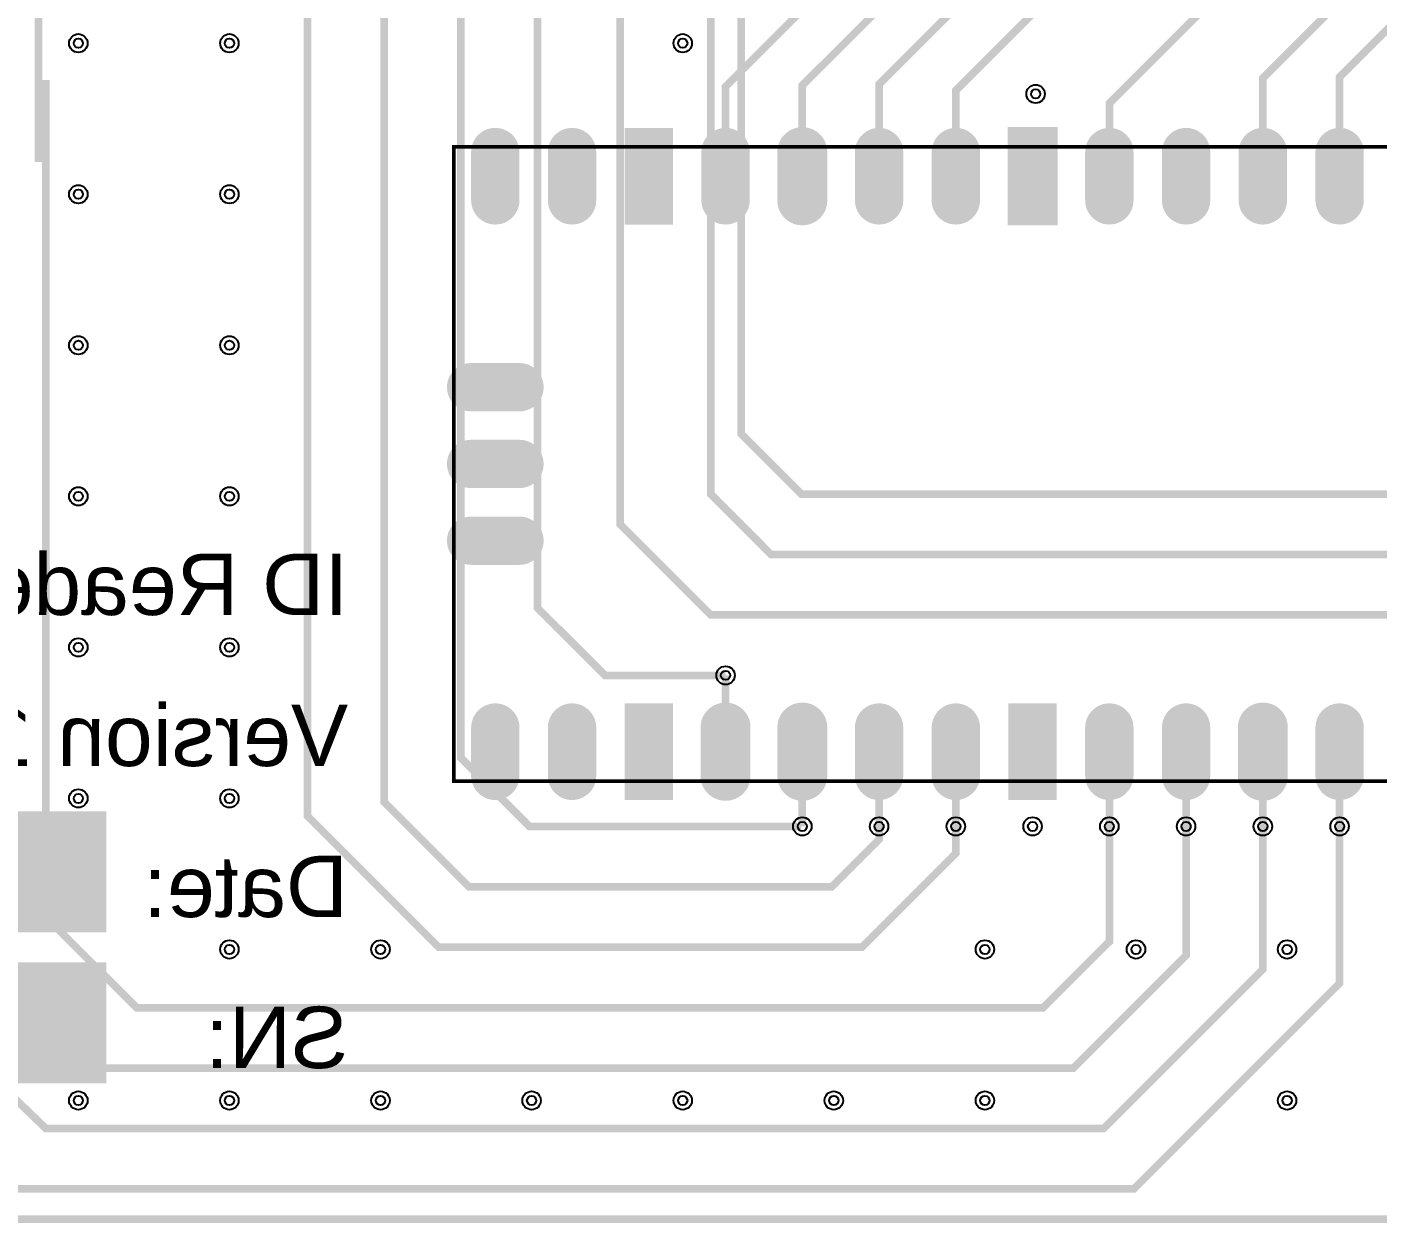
# Model space of a CAD drawing. Header units: millimetres. Extents: x 0 to 103, y 0 to 100.
# Drawn here: x 34.37 to 79.08, y -0.13 to 39.46 of the extents above; entities that cross this region are included whole.
import ezdxf

# ---------------------------------------------------------------- set-up
doc = ezdxf.new("R2010")
doc.units = ezdxf.units.MM
for name, color, linetype, true_color in [('BoardOutLine', 7, 'Continuous', 0xff00ff), ('BottomLayer', 7, 'Continuous', 0x0000ff), ('BottomPasteMaskLayer', 7, 'Continuous', 0x800000), ('BottomSilkLayer', 7, 'Continuous', 0x66cc33), ('BottomSolderMaskLayer', 7, 'Continuous', 0xaa00ff), ('Hole', 7, 'Continuous', 0x222222), ('Multi-Layer', 7, 'Continuous', 0xc0c0c0), ('TopLayer', 7, 'Continuous', 0xff0000)]:
    doc.layers.add(name, color=color, linetype=linetype, true_color=true_color)
doc.styles.get("Standard").update_dxf_attribs({"font": 'arial.ttf'})

msp = doc.modelspace()

# ---------------------------------------------------------------- hatches: boundary and pattern name
at = {"layer": 'BottomLayer'}
for points in [[(49.07, 33.725), (49.076, 33.629), (49.093, 33.534), (49.122, 33.441), (49.162, 33.353), (49.212, 33.271), (49.271, 33.195), (49.34, 33.126), (49.416, 33.067), (49.498, 33.017), (49.586, 32.977), (49.678, 32.948), (49.774, 32.931), (49.87, 32.925), (49.87, 32.925), (49.966, 32.931), (50.061, 32.948), (50.154, 32.977), (50.242, 33.017), (50.324, 33.067), (50.401, 33.126), (50.469, 33.195), (50.528, 33.271), (50.578, 33.353), (50.618, 33.441), (50.647, 33.534), (50.664, 33.629), (50.67, 33.725), (50.67, 35.325), (50.664, 35.421), (50.647, 35.516), (50.618, 35.609), (50.578, 35.697), (50.528, 35.78), (50.469, 35.855), (50.401, 35.924), (50.324, 35.983), (50.242, 36.033), (50.154, 36.073), (50.061, 36.102), (49.966, 36.119), (49.87, 36.125), (49.87, 36.125), (49.774, 36.119), (49.678, 36.102), (49.586, 36.073), (49.498, 36.033), (49.416, 35.983), (49.34, 35.924), (49.271, 35.855), (49.212, 35.78), (49.162, 35.697), (49.122, 35.609), (49.093, 35.516), (49.076, 35.421), (49.07, 35.325)], [(51.61, 33.725), (51.616, 33.629), (51.633, 33.534), (51.662, 33.441), (51.702, 33.353), (51.752, 33.271), (51.811, 33.195), (51.88, 33.126), (51.956, 33.067), (52.038, 33.017), (52.126, 32.977), (52.218, 32.948), (52.314, 32.931), (52.41, 32.925), (52.41, 32.925), (52.506, 32.931), (52.601, 32.948), (52.694, 32.977), (52.782, 33.017), (52.864, 33.067), (52.941, 33.126), (53.009, 33.195), (53.068, 33.271), (53.118, 33.353), (53.158, 33.441), (53.187, 33.534), (53.204, 33.629), (53.21, 33.725), (53.21, 35.325), (53.204, 35.421), (53.187, 35.516), (53.158, 35.609), (53.118, 35.697), (53.068, 35.78), (53.009, 35.855), (52.941, 35.924), (52.864, 35.983), (52.782, 36.033), (52.694, 36.073), (52.601, 36.102), (52.506, 36.119), (52.41, 36.125), (52.41, 36.125), (52.314, 36.119), (52.218, 36.102), (52.126, 36.073), (52.038, 36.033), (51.956, 35.983), (51.88, 35.924), (51.811, 35.855), (51.752, 35.78), (51.702, 35.697), (51.662, 35.609), (51.633, 35.516), (51.616, 35.421), (51.61, 35.325)], [(54.15, 32.925), (55.75, 32.925), (55.75, 36.125), (54.15, 36.125)], [(56.69, 33.725), (56.696, 33.629), (56.713, 33.534), (56.742, 33.441), (56.782, 33.353), (56.832, 33.271), (56.891, 33.195), (56.96, 33.126), (57.036, 33.067), (57.118, 33.017), (57.206, 32.977), (57.298, 32.948), (57.393, 32.931), (57.49, 32.925), (57.49, 32.925), (57.586, 32.931), (57.681, 32.948), (57.774, 32.977), (57.862, 33.017), (57.944, 33.067), (58.021, 33.126), (58.089, 33.195), (58.148, 33.271), (58.198, 33.353), (58.238, 33.441), (58.267, 33.534), (58.284, 33.629), (58.29, 33.725), (58.29, 35.325), (58.284, 35.421), (58.267, 35.516), (58.238, 35.609), (58.198, 35.697), (58.148, 35.78), (58.089, 35.855), (58.021, 35.924), (57.944, 35.983), (57.862, 36.033), (57.774, 36.073), (57.681, 36.102), (57.586, 36.119), (57.49, 36.125), (57.49, 36.125), (57.393, 36.119), (57.298, 36.102), (57.206, 36.073), (57.118, 36.033), (57.036, 35.983), (56.96, 35.924), (56.891, 35.855), (56.832, 35.78), (56.782, 35.697), (56.742, 35.609), (56.713, 35.516), (56.696, 35.421), (56.69, 35.325)], [(59.23, 33.725), (59.236, 33.629), (59.253, 33.534), (59.282, 33.441), (59.322, 33.353), (59.372, 33.271), (59.431, 33.195), (59.5, 33.126), (59.576, 33.067), (59.658, 33.017), (59.746, 32.977), (59.838, 32.948), (59.933, 32.931), (60.03, 32.925), (60.03, 32.925), (60.126, 32.931), (60.221, 32.948), (60.314, 32.977), (60.402, 33.017), (60.484, 33.067), (60.561, 33.126), (60.629, 33.195), (60.688, 33.271), (60.738, 33.353), (60.778, 33.441), (60.807, 33.534), (60.824, 33.629), (60.83, 33.725), (60.83, 35.325), (60.824, 35.421), (60.807, 35.516), (60.778, 35.609), (60.738, 35.697), (60.688, 35.78), (60.629, 35.855), (60.561, 35.924), (60.484, 35.983), (60.402, 36.033), (60.314, 36.073), (60.221, 36.102), (60.126, 36.119), (60.03, 36.125), (60.03, 36.125), (59.933, 36.119), (59.838, 36.102), (59.746, 36.073), (59.658, 36.033), (59.576, 35.983), (59.5, 35.924), (59.431, 35.855), (59.372, 35.78), (59.322, 35.697), (59.282, 35.609), (59.253, 35.516), (59.236, 35.421), (59.23, 35.325)], [(61.77, 33.725), (61.776, 33.629), (61.793, 33.534), (61.822, 33.441), (61.862, 33.353), (61.912, 33.271), (61.971, 33.195), (62.04, 33.126), (62.116, 33.067), (62.198, 33.017), (62.286, 32.977), (62.378, 32.948), (62.473, 32.931), (62.57, 32.925), (62.57, 32.925), (62.666, 32.931), (62.761, 32.948), (62.854, 32.977), (62.942, 33.017), (63.024, 33.067), (63.101, 33.126), (63.169, 33.195), (63.228, 33.271), (63.278, 33.353), (63.318, 33.441), (63.347, 33.534), (63.364, 33.629), (63.37, 33.725), (63.37, 35.325), (63.364, 35.421), (63.347, 35.516), (63.318, 35.609), (63.278, 35.697), (63.228, 35.78), (63.169, 35.855), (63.101, 35.924), (63.024, 35.983), (62.942, 36.033), (62.854, 36.073), (62.761, 36.102), (62.666, 36.119), (62.57, 36.125), (62.57, 36.125), (62.473, 36.119), (62.378, 36.102), (62.286, 36.073), (62.198, 36.033), (62.116, 35.983), (62.04, 35.924), (61.971, 35.855), (61.912, 35.78), (61.862, 35.697), (61.822, 35.609), (61.793, 35.516), (61.776, 35.421), (61.77, 35.325)], [(64.31, 33.725), (64.316, 33.629), (64.333, 33.534), (64.362, 33.441), (64.402, 33.353), (64.452, 33.271), (64.511, 33.195), (64.579, 33.126), (64.656, 33.067), (64.738, 33.017), (64.826, 32.977), (64.918, 32.948), (65.013, 32.931), (65.11, 32.925), (65.11, 32.925), (65.207, 32.931), (65.301, 32.948), (65.394, 32.977), (65.482, 33.017), (65.564, 33.067), (65.641, 33.126), (65.709, 33.195), (65.768, 33.271), (65.818, 33.353), (65.858, 33.441), (65.887, 33.534), (65.904, 33.629), (65.91, 33.725), (65.91, 35.325), (65.904, 35.421), (65.887, 35.516), (65.858, 35.609), (65.818, 35.697), (65.768, 35.78), (65.709, 35.855), (65.641, 35.924), (65.564, 35.983), (65.482, 36.033), (65.394, 36.073), (65.301, 36.102), (65.207, 36.119), (65.11, 36.125), (65.11, 36.125), (65.013, 36.119), (64.918, 36.102), (64.826, 36.073), (64.738, 36.033), (64.656, 35.983), (64.579, 35.924), (64.511, 35.855), (64.452, 35.78), (64.402, 35.697), (64.362, 35.609), (64.333, 35.516), (64.316, 35.421), (64.31, 35.325)], [(66.85, 32.925), (68.45, 32.925), (68.45, 36.125), (66.85, 36.125)], [(69.39, 33.725), (69.396, 33.629), (69.413, 33.534), (69.442, 33.441), (69.482, 33.353), (69.532, 33.271), (69.591, 33.195), (69.659, 33.126), (69.736, 33.067), (69.818, 33.017), (69.906, 32.977), (69.998, 32.948), (70.093, 32.931), (70.19, 32.925), (70.19, 32.925), (70.287, 32.931), (70.382, 32.948), (70.474, 32.977), (70.562, 33.017), (70.644, 33.067), (70.721, 33.126), (70.789, 33.195), (70.848, 33.271), (70.898, 33.353), (70.938, 33.441), (70.967, 33.534), (70.984, 33.629), (70.99, 33.725), (70.99, 35.325), (70.984, 35.421), (70.967, 35.516), (70.938, 35.609), (70.898, 35.697), (70.848, 35.78), (70.789, 35.855), (70.721, 35.924), (70.644, 35.983), (70.562, 36.033), (70.474, 36.073), (70.382, 36.102), (70.287, 36.119), (70.19, 36.125), (70.19, 36.125), (70.093, 36.119), (69.998, 36.102), (69.906, 36.073), (69.818, 36.033), (69.736, 35.983), (69.659, 35.924), (69.591, 35.855), (69.532, 35.78), (69.482, 35.697), (69.442, 35.609), (69.413, 35.516), (69.396, 35.421), (69.39, 35.325)], [(71.93, 33.725), (71.936, 33.629), (71.953, 33.534), (71.982, 33.441), (72.022, 33.353), (72.072, 33.271), (72.131, 33.195), (72.199, 33.126), (72.276, 33.067), (72.358, 33.017), (72.446, 32.977), (72.538, 32.948), (72.633, 32.931), (72.73, 32.925), (72.73, 32.925), (72.827, 32.931), (72.922, 32.948), (73.014, 32.977), (73.102, 33.017), (73.184, 33.067), (73.261, 33.126), (73.329, 33.195), (73.388, 33.271), (73.438, 33.353), (73.478, 33.441), (73.507, 33.534), (73.524, 33.629), (73.53, 33.725), (73.53, 35.325), (73.524, 35.421), (73.507, 35.516), (73.478, 35.609), (73.438, 35.697), (73.388, 35.78), (73.329, 35.855), (73.261, 35.924), (73.184, 35.983), (73.102, 36.033), (73.014, 36.073), (72.922, 36.102), (72.827, 36.119), (72.73, 36.125), (72.73, 36.125), (72.633, 36.119), (72.538, 36.102), (72.446, 36.073), (72.358, 36.033), (72.276, 35.983), (72.199, 35.924), (72.131, 35.855), (72.072, 35.78), (72.022, 35.697), (71.982, 35.609), (71.953, 35.516), (71.936, 35.421), (71.93, 35.325)], [(74.47, 33.725), (74.476, 33.629), (74.493, 33.534), (74.522, 33.441), (74.562, 33.353), (74.612, 33.271), (74.671, 33.195), (74.739, 33.126), (74.816, 33.067), (74.898, 33.017), (74.986, 32.977), (75.078, 32.948), (75.173, 32.931), (75.27, 32.925), (75.27, 32.925), (75.367, 32.931), (75.462, 32.948), (75.554, 32.977), (75.642, 33.017), (75.724, 33.067), (75.801, 33.126), (75.869, 33.195), (75.928, 33.271), (75.978, 33.353), (76.018, 33.441), (76.047, 33.534), (76.064, 33.629), (76.07, 33.725), (76.07, 35.325), (76.064, 35.421), (76.047, 35.516), (76.018, 35.609), (75.978, 35.697), (75.928, 35.78), (75.869, 35.855), (75.801, 35.924), (75.724, 35.983), (75.642, 36.033), (75.554, 36.073), (75.462, 36.102), (75.367, 36.119), (75.27, 36.125), (75.27, 36.125), (75.173, 36.119), (75.078, 36.102), (74.986, 36.073), (74.898, 36.033), (74.816, 35.983), (74.739, 35.924), (74.671, 35.855), (74.612, 35.78), (74.562, 35.697), (74.522, 35.609), (74.493, 35.516), (74.476, 35.421), (74.47, 35.325)], [(77.01, 33.725), (77.016, 33.629), (77.033, 33.534), (77.062, 33.441), (77.102, 33.353), (77.152, 33.271), (77.211, 33.195), (77.279, 33.126), (77.356, 33.067), (77.438, 33.017), (77.526, 32.977), (77.618, 32.948), (77.713, 32.931), (77.81, 32.925), (77.81, 32.925), (77.907, 32.931), (78.002, 32.948), (78.094, 32.977), (78.182, 33.017), (78.264, 33.067), (78.341, 33.126), (78.409, 33.195), (78.468, 33.271), (78.518, 33.353), (78.558, 33.441), (78.587, 33.534), (78.604, 33.629), (78.61, 33.725), (78.61, 35.325), (78.604, 35.421), (78.587, 35.516), (78.558, 35.609), (78.518, 35.697), (78.468, 35.78), (78.409, 35.855), (78.341, 35.924), (78.264, 35.983), (78.182, 36.033), (78.094, 36.073), (78.002, 36.102), (77.907, 36.119), (77.81, 36.125), (77.81, 36.125), (77.713, 36.119), (77.618, 36.102), (77.526, 36.073), (77.438, 36.033), (77.356, 35.983), (77.279, 35.924), (77.211, 35.855), (77.152, 35.78), (77.102, 35.697), (77.062, 35.609), (77.033, 35.516), (77.016, 35.421), (77.01, 35.325)], [(50.67, 26.74), (50.766, 26.746), (50.862, 26.763), (50.954, 26.792), (51.042, 26.832), (51.124, 26.882), (51.2, 26.941), (51.269, 27.009), (51.328, 27.086), (51.378, 27.168), (51.418, 27.256), (51.447, 27.348), (51.464, 27.443), (51.47, 27.54), (51.47, 27.54), (51.464, 27.637), (51.447, 27.732), (51.418, 27.824), (51.378, 27.912), (51.328, 27.994), (51.269, 28.071), (51.2, 28.139), (51.124, 28.198), (51.042, 28.248), (50.954, 28.288), (50.862, 28.317), (50.766, 28.334), (50.67, 28.34), (49.07, 28.34), (48.974, 28.334), (48.879, 28.317), (48.786, 28.288), (48.698, 28.248), (48.615, 28.198), (48.539, 28.139), (48.471, 28.071), (48.412, 27.994), (48.362, 27.912), (48.322, 27.824), (48.293, 27.732), (48.276, 27.637), (48.27, 27.54), (48.27, 27.54), (48.276, 27.443), (48.293, 27.348), (48.322, 27.256), (48.362, 27.168), (48.412, 27.086), (48.471, 27.009), (48.539, 26.941), (48.615, 26.882), (48.698, 26.832), (48.786, 26.792), (48.879, 26.763), (48.974, 26.746), (49.07, 26.74)], [(50.67, 24.2), (50.766, 24.206), (50.862, 24.223), (50.954, 24.252), (51.042, 24.292), (51.124, 24.342), (51.2, 24.401), (51.269, 24.469), (51.328, 24.546), (51.378, 24.628), (51.418, 24.716), (51.447, 24.808), (51.464, 24.903), (51.47, 25), (51.47, 25), (51.464, 25.097), (51.447, 25.192), (51.418, 25.284), (51.378, 25.372), (51.328, 25.454), (51.269, 25.531), (51.2, 25.599), (51.124, 25.658), (51.042, 25.708), (50.954, 25.748), (50.862, 25.777), (50.766, 25.794), (50.67, 25.8), (49.07, 25.8), (48.974, 25.794), (48.879, 25.777), (48.786, 25.748), (48.698, 25.708), (48.615, 25.658), (48.539, 25.599), (48.471, 25.531), (48.412, 25.454), (48.362, 25.372), (48.322, 25.284), (48.293, 25.192), (48.276, 25.097), (48.27, 25), (48.27, 25), (48.276, 24.903), (48.293, 24.808), (48.322, 24.716), (48.362, 24.628), (48.412, 24.546), (48.471, 24.469), (48.539, 24.401), (48.615, 24.342), (48.698, 24.292), (48.786, 24.252), (48.879, 24.223), (48.974, 24.206), (49.07, 24.2)], [(50.67, 21.66), (50.766, 21.666), (50.862, 21.683), (50.954, 21.712), (51.042, 21.752), (51.124, 21.802), (51.2, 21.861), (51.269, 21.929), (51.328, 22.006), (51.378, 22.088), (51.418, 22.176), (51.447, 22.268), (51.464, 22.363), (51.47, 22.46), (51.47, 22.46), (51.464, 22.557), (51.447, 22.652), (51.418, 22.744), (51.378, 22.832), (51.328, 22.914), (51.269, 22.991), (51.2, 23.059), (51.124, 23.118), (51.042, 23.168), (50.954, 23.208), (50.862, 23.237), (50.766, 23.254), (50.67, 23.26), (49.07, 23.26), (48.974, 23.254), (48.879, 23.237), (48.786, 23.208), (48.698, 23.168), (48.615, 23.118), (48.539, 23.059), (48.471, 22.991), (48.412, 22.914), (48.362, 22.832), (48.322, 22.744), (48.293, 22.652), (48.276, 22.557), (48.27, 22.46), (48.27, 22.46), (48.276, 22.363), (48.293, 22.268), (48.322, 22.176), (48.362, 22.088), (48.412, 22.006), (48.471, 21.929), (48.539, 21.861), (48.615, 21.802), (48.698, 21.752), (48.786, 21.712), (48.879, 21.683), (48.974, 21.666), (49.07, 21.66)], [(49.07, 14.675), (49.076, 14.579), (49.093, 14.484), (49.122, 14.391), (49.162, 14.303), (49.212, 14.22), (49.271, 14.145), (49.34, 14.076), (49.416, 14.017), (49.498, 13.967), (49.586, 13.927), (49.678, 13.898), (49.774, 13.881), (49.87, 13.875), (49.87, 13.875), (49.966, 13.881), (50.061, 13.898), (50.154, 13.927), (50.242, 13.967), (50.324, 14.017), (50.401, 14.076), (50.469, 14.145), (50.528, 14.22), (50.578, 14.303), (50.618, 14.391), (50.647, 14.484), (50.664, 14.579), (50.67, 14.675), (50.67, 16.275), (50.664, 16.371), (50.647, 16.466), (50.618, 16.559), (50.578, 16.647), (50.528, 16.729), (50.469, 16.805), (50.401, 16.874), (50.324, 16.933), (50.242, 16.983), (50.154, 17.023), (50.061, 17.052), (49.966, 17.069), (49.87, 17.075), (49.87, 17.075), (49.774, 17.069), (49.678, 17.052), (49.586, 17.023), (49.498, 16.983), (49.416, 16.933), (49.34, 16.874), (49.271, 16.805), (49.212, 16.729), (49.162, 16.647), (49.122, 16.559), (49.093, 16.466), (49.076, 16.371), (49.07, 16.275)], [(51.61, 14.675), (51.616, 14.579), (51.633, 14.484), (51.662, 14.391), (51.702, 14.303), (51.752, 14.22), (51.811, 14.145), (51.88, 14.076), (51.956, 14.017), (52.038, 13.967), (52.126, 13.927), (52.218, 13.898), (52.314, 13.881), (52.41, 13.875), (52.41, 13.875), (52.506, 13.881), (52.601, 13.898), (52.694, 13.927), (52.782, 13.967), (52.864, 14.017), (52.941, 14.076), (53.009, 14.145), (53.068, 14.22), (53.118, 14.303), (53.158, 14.391), (53.187, 14.484), (53.204, 14.579), (53.21, 14.675), (53.21, 16.275), (53.204, 16.371), (53.187, 16.466), (53.158, 16.559), (53.118, 16.647), (53.068, 16.729), (53.009, 16.805), (52.941, 16.874), (52.864, 16.933), (52.782, 16.983), (52.694, 17.023), (52.601, 17.052), (52.506, 17.069), (52.41, 17.075), (52.41, 17.075), (52.314, 17.069), (52.218, 17.052), (52.126, 17.023), (52.038, 16.983), (51.956, 16.933), (51.88, 16.874), (51.811, 16.805), (51.752, 16.729), (51.702, 16.647), (51.662, 16.559), (51.633, 16.466), (51.616, 16.371), (51.61, 16.275)], [(54.15, 13.875), (55.75, 13.875), (55.75, 17.075), (54.15, 17.075)], [(56.69, 14.675), (56.696, 14.579), (56.713, 14.484), (56.742, 14.391), (56.782, 14.303), (56.832, 14.22), (56.891, 14.145), (56.96, 14.076), (57.036, 14.017), (57.118, 13.967), (57.206, 13.927), (57.298, 13.898), (57.393, 13.881), (57.49, 13.875), (57.49, 13.875), (57.586, 13.881), (57.681, 13.898), (57.774, 13.927), (57.862, 13.967), (57.944, 14.017), (58.021, 14.076), (58.089, 14.145), (58.148, 14.22), (58.198, 14.303), (58.238, 14.391), (58.267, 14.484), (58.284, 14.579), (58.29, 14.675), (58.29, 16.275), (58.284, 16.371), (58.267, 16.466), (58.238, 16.559), (58.198, 16.647), (58.148, 16.729), (58.089, 16.805), (58.021, 16.874), (57.944, 16.933), (57.862, 16.983), (57.774, 17.023), (57.681, 17.052), (57.586, 17.069), (57.49, 17.075), (57.49, 17.075), (57.393, 17.069), (57.298, 17.052), (57.206, 17.023), (57.118, 16.983), (57.036, 16.933), (56.96, 16.874), (56.891, 16.805), (56.832, 16.729), (56.782, 16.647), (56.742, 16.559), (56.713, 16.466), (56.696, 16.371), (56.69, 16.275)], [(59.23, 14.675), (59.236, 14.579), (59.253, 14.484), (59.282, 14.391), (59.322, 14.303), (59.372, 14.22), (59.431, 14.145), (59.5, 14.076), (59.576, 14.017), (59.658, 13.967), (59.746, 13.927), (59.838, 13.898), (59.933, 13.881), (60.03, 13.875), (60.03, 13.875), (60.126, 13.881), (60.221, 13.898), (60.314, 13.927), (60.402, 13.967), (60.484, 14.017), (60.561, 14.076), (60.629, 14.145), (60.688, 14.22), (60.738, 14.303), (60.778, 14.391), (60.807, 14.484), (60.824, 14.579), (60.83, 14.675), (60.83, 16.275), (60.824, 16.371), (60.807, 16.466), (60.778, 16.559), (60.738, 16.647), (60.688, 16.729), (60.629, 16.805), (60.561, 16.874), (60.484, 16.933), (60.402, 16.983), (60.314, 17.023), (60.221, 17.052), (60.126, 17.069), (60.03, 17.075), (60.03, 17.075), (59.933, 17.069), (59.838, 17.052), (59.746, 17.023), (59.658, 16.983), (59.576, 16.933), (59.5, 16.874), (59.431, 16.805), (59.372, 16.729), (59.322, 16.647), (59.282, 16.559), (59.253, 16.466), (59.236, 16.371), (59.23, 16.275)], [(61.77, 14.675), (61.776, 14.579), (61.793, 14.484), (61.822, 14.391), (61.862, 14.303), (61.912, 14.22), (61.971, 14.145), (62.04, 14.076), (62.116, 14.017), (62.198, 13.967), (62.286, 13.927), (62.378, 13.898), (62.473, 13.881), (62.57, 13.875), (62.57, 13.875), (62.666, 13.881), (62.761, 13.898), (62.854, 13.927), (62.942, 13.967), (63.024, 14.017), (63.101, 14.076), (63.169, 14.145), (63.228, 14.22), (63.278, 14.303), (63.318, 14.391), (63.347, 14.484), (63.364, 14.579), (63.37, 14.675), (63.37, 16.275), (63.364, 16.371), (63.347, 16.466), (63.318, 16.559), (63.278, 16.647), (63.228, 16.729), (63.169, 16.805), (63.101, 16.874), (63.024, 16.933), (62.942, 16.983), (62.854, 17.023), (62.761, 17.052), (62.666, 17.069), (62.57, 17.075), (62.57, 17.075), (62.473, 17.069), (62.378, 17.052), (62.286, 17.023), (62.198, 16.983), (62.116, 16.933), (62.04, 16.874), (61.971, 16.805), (61.912, 16.729), (61.862, 16.647), (61.822, 16.559), (61.793, 16.466), (61.776, 16.371), (61.77, 16.275)], [(64.31, 14.675), (64.316, 14.579), (64.333, 14.484), (64.362, 14.391), (64.402, 14.303), (64.452, 14.22), (64.511, 14.145), (64.579, 14.076), (64.656, 14.017), (64.738, 13.967), (64.826, 13.927), (64.918, 13.898), (65.013, 13.881), (65.11, 13.875), (65.11, 13.875), (65.207, 13.881), (65.301, 13.898), (65.394, 13.927), (65.482, 13.967), (65.564, 14.017), (65.641, 14.076), (65.709, 14.145), (65.768, 14.22), (65.818, 14.303), (65.858, 14.391), (65.887, 14.484), (65.904, 14.579), (65.91, 14.675), (65.91, 16.275), (65.904, 16.371), (65.887, 16.466), (65.858, 16.559), (65.818, 16.647), (65.768, 16.729), (65.709, 16.805), (65.641, 16.874), (65.564, 16.933), (65.482, 16.983), (65.394, 17.023), (65.301, 17.052), (65.207, 17.069), (65.11, 17.075), (65.11, 17.075), (65.013, 17.069), (64.918, 17.052), (64.826, 17.023), (64.738, 16.983), (64.656, 16.933), (64.579, 16.874), (64.511, 16.805), (64.452, 16.729), (64.402, 16.647), (64.362, 16.559), (64.333, 16.466), (64.316, 16.371), (64.31, 16.275)], [(66.85, 13.875), (68.45, 13.875), (68.45, 17.075), (66.85, 17.075)], [(69.39, 14.675), (69.396, 14.579), (69.413, 14.484), (69.442, 14.391), (69.482, 14.303), (69.532, 14.22), (69.591, 14.145), (69.659, 14.076), (69.736, 14.017), (69.818, 13.967), (69.906, 13.927), (69.998, 13.898), (70.093, 13.881), (70.19, 13.875), (70.19, 13.875), (70.287, 13.881), (70.382, 13.898), (70.474, 13.927), (70.562, 13.967), (70.644, 14.017), (70.721, 14.076), (70.789, 14.145), (70.848, 14.22), (70.898, 14.303), (70.938, 14.391), (70.967, 14.484), (70.984, 14.579), (70.99, 14.675), (70.99, 16.275), (70.984, 16.371), (70.967, 16.466), (70.938, 16.559), (70.898, 16.647), (70.848, 16.729), (70.789, 16.805), (70.721, 16.874), (70.644, 16.933), (70.562, 16.983), (70.474, 17.023), (70.382, 17.052), (70.287, 17.069), (70.19, 17.075), (70.19, 17.075), (70.093, 17.069), (69.998, 17.052), (69.906, 17.023), (69.818, 16.983), (69.736, 16.933), (69.659, 16.874), (69.591, 16.805), (69.532, 16.729), (69.482, 16.647), (69.442, 16.559), (69.413, 16.466), (69.396, 16.371), (69.39, 16.275)], [(71.93, 14.675), (71.936, 14.579), (71.953, 14.484), (71.982, 14.391), (72.022, 14.303), (72.072, 14.22), (72.131, 14.145), (72.199, 14.076), (72.276, 14.017), (72.358, 13.967), (72.446, 13.927), (72.538, 13.898), (72.633, 13.881), (72.73, 13.875), (72.73, 13.875), (72.827, 13.881), (72.922, 13.898), (73.014, 13.927), (73.102, 13.967), (73.184, 14.017), (73.261, 14.076), (73.329, 14.145), (73.388, 14.22), (73.438, 14.303), (73.478, 14.391), (73.507, 14.484), (73.524, 14.579), (73.53, 14.675), (73.53, 16.275), (73.524, 16.371), (73.507, 16.466), (73.478, 16.559), (73.438, 16.647), (73.388, 16.729), (73.329, 16.805), (73.261, 16.874), (73.184, 16.933), (73.102, 16.983), (73.014, 17.023), (72.922, 17.052), (72.827, 17.069), (72.73, 17.075), (72.73, 17.075), (72.633, 17.069), (72.538, 17.052), (72.446, 17.023), (72.358, 16.983), (72.276, 16.933), (72.199, 16.874), (72.131, 16.805), (72.072, 16.729), (72.022, 16.647), (71.982, 16.559), (71.953, 16.466), (71.936, 16.371), (71.93, 16.275)], [(74.47, 14.675), (74.476, 14.579), (74.493, 14.484), (74.522, 14.391), (74.562, 14.303), (74.612, 14.22), (74.671, 14.145), (74.739, 14.076), (74.816, 14.017), (74.898, 13.967), (74.986, 13.927), (75.078, 13.898), (75.173, 13.881), (75.27, 13.875), (75.27, 13.875), (75.367, 13.881), (75.462, 13.898), (75.554, 13.927), (75.642, 13.967), (75.724, 14.017), (75.801, 14.076), (75.869, 14.145), (75.928, 14.22), (75.978, 14.303), (76.018, 14.391), (76.047, 14.484), (76.064, 14.579), (76.07, 14.675), (76.07, 16.275), (76.064, 16.371), (76.047, 16.466), (76.018, 16.559), (75.978, 16.647), (75.928, 16.729), (75.869, 16.805), (75.801, 16.874), (75.724, 16.933), (75.642, 16.983), (75.554, 17.023), (75.462, 17.052), (75.367, 17.069), (75.27, 17.075), (75.27, 17.075), (75.173, 17.069), (75.078, 17.052), (74.986, 17.023), (74.898, 16.983), (74.816, 16.933), (74.739, 16.874), (74.671, 16.805), (74.612, 16.729), (74.562, 16.647), (74.522, 16.559), (74.493, 16.466), (74.476, 16.371), (74.47, 16.275)], [(77.01, 14.675), (77.016, 14.579), (77.033, 14.484), (77.062, 14.391), (77.102, 14.303), (77.152, 14.22), (77.211, 14.145), (77.279, 14.076), (77.356, 14.017), (77.438, 13.967), (77.526, 13.927), (77.618, 13.898), (77.713, 13.881), (77.81, 13.875), (77.81, 13.875), (77.907, 13.881), (78.002, 13.898), (78.094, 13.927), (78.182, 13.967), (78.264, 14.017), (78.341, 14.076), (78.409, 14.145), (78.468, 14.22), (78.518, 14.303), (78.558, 14.391), (78.587, 14.484), (78.604, 14.579), (78.61, 14.675), (78.61, 16.275), (78.604, 16.371), (78.587, 16.466), (78.558, 16.559), (78.518, 16.647), (78.468, 16.729), (78.409, 16.805), (78.341, 16.874), (78.264, 16.933), (78.182, 16.983), (78.094, 17.023), (78.002, 17.052), (77.907, 17.069), (77.81, 17.075), (77.81, 17.075), (77.713, 17.069), (77.618, 17.052), (77.526, 17.023), (77.438, 16.983), (77.356, 16.933), (77.279, 16.874), (77.211, 16.805), (77.152, 16.729), (77.102, 16.647), (77.062, 16.559), (77.033, 16.466), (77.016, 16.371), (77.01, 16.275)]]:
    msp.add_hatch(color=256, dxfattribs=at).paths.add_polyline_path(points)
at = {"layer": 'BottomPasteMaskLayer'}
for points in [[(59.23, 33.725), (59.236, 33.629), (59.253, 33.534), (59.282, 33.441), (59.322, 33.353), (59.372, 33.271), (59.431, 33.195), (59.5, 33.126), (59.576, 33.067), (59.658, 33.017), (59.746, 32.977), (59.838, 32.948), (59.933, 32.931), (60.03, 32.925), (60.03, 32.925), (60.126, 32.931), (60.221, 32.948), (60.314, 32.977), (60.402, 33.017), (60.484, 33.067), (60.561, 33.126), (60.629, 33.195), (60.688, 33.271), (60.738, 33.353), (60.778, 33.441), (60.807, 33.534), (60.824, 33.629), (60.83, 33.725), (60.83, 35.325), (60.824, 35.421), (60.807, 35.516), (60.778, 35.609), (60.738, 35.697), (60.688, 35.78), (60.629, 35.855), (60.561, 35.924), (60.484, 35.983), (60.402, 36.033), (60.314, 36.073), (60.221, 36.102), (60.126, 36.119), (60.03, 36.125), (60.03, 36.125), (59.933, 36.119), (59.838, 36.102), (59.746, 36.073), (59.658, 36.033), (59.576, 35.983), (59.5, 35.924), (59.431, 35.855), (59.372, 35.78), (59.322, 35.697), (59.282, 35.609), (59.253, 35.516), (59.236, 35.421), (59.23, 35.325)], [(66.85, 32.925), (68.45, 32.925), (68.45, 36.125), (66.85, 36.125)], [(56.69, 14.675), (56.696, 14.579), (56.713, 14.484), (56.742, 14.391), (56.782, 14.303), (56.832, 14.22), (56.891, 14.145), (56.96, 14.076), (57.036, 14.017), (57.118, 13.967), (57.206, 13.927), (57.298, 13.898), (57.393, 13.881), (57.49, 13.875), (57.49, 13.875), (57.586, 13.881), (57.681, 13.898), (57.774, 13.927), (57.862, 13.967), (57.944, 14.017), (58.021, 14.076), (58.089, 14.145), (58.148, 14.22), (58.198, 14.303), (58.238, 14.391), (58.267, 14.484), (58.284, 14.579), (58.29, 14.675), (58.29, 16.275), (58.284, 16.371), (58.267, 16.466), (58.238, 16.559), (58.198, 16.647), (58.148, 16.729), (58.089, 16.805), (58.021, 16.874), (57.944, 16.933), (57.862, 16.983), (57.774, 17.023), (57.681, 17.052), (57.586, 17.069), (57.49, 17.075), (57.49, 17.075), (57.393, 17.069), (57.298, 17.052), (57.206, 17.023), (57.118, 16.983), (57.036, 16.933), (56.96, 16.874), (56.891, 16.805), (56.832, 16.729), (56.782, 16.647), (56.742, 16.559), (56.713, 16.466), (56.696, 16.371), (56.69, 16.275)], [(59.23, 14.675), (59.236, 14.579), (59.253, 14.484), (59.282, 14.391), (59.322, 14.303), (59.372, 14.22), (59.431, 14.145), (59.5, 14.076), (59.576, 14.017), (59.658, 13.967), (59.746, 13.927), (59.838, 13.898), (59.933, 13.881), (60.03, 13.875), (60.03, 13.875), (60.126, 13.881), (60.221, 13.898), (60.314, 13.927), (60.402, 13.967), (60.484, 14.017), (60.561, 14.076), (60.629, 14.145), (60.688, 14.22), (60.738, 14.303), (60.778, 14.391), (60.807, 14.484), (60.824, 14.579), (60.83, 14.675), (60.83, 16.275), (60.824, 16.371), (60.807, 16.466), (60.778, 16.559), (60.738, 16.647), (60.688, 16.729), (60.629, 16.805), (60.561, 16.874), (60.484, 16.933), (60.402, 16.983), (60.314, 17.023), (60.221, 17.052), (60.126, 17.069), (60.03, 17.075), (60.03, 17.075), (59.933, 17.069), (59.838, 17.052), (59.746, 17.023), (59.658, 16.983), (59.576, 16.933), (59.5, 16.874), (59.431, 16.805), (59.372, 16.729), (59.322, 16.647), (59.282, 16.559), (59.253, 16.466), (59.236, 16.371), (59.23, 16.275)], [(74.47, 14.675), (74.476, 14.579), (74.493, 14.484), (74.522, 14.391), (74.562, 14.303), (74.612, 14.22), (74.671, 14.145), (74.739, 14.076), (74.816, 14.017), (74.898, 13.967), (74.986, 13.927), (75.078, 13.898), (75.173, 13.881), (75.27, 13.875), (75.27, 13.875), (75.367, 13.881), (75.462, 13.898), (75.554, 13.927), (75.642, 13.967), (75.724, 14.017), (75.801, 14.076), (75.869, 14.145), (75.928, 14.22), (75.978, 14.303), (76.018, 14.391), (76.047, 14.484), (76.064, 14.579), (76.07, 14.675), (76.07, 16.275), (76.064, 16.371), (76.047, 16.466), (76.018, 16.559), (75.978, 16.647), (75.928, 16.729), (75.869, 16.805), (75.801, 16.874), (75.724, 16.933), (75.642, 16.983), (75.554, 17.023), (75.462, 17.052), (75.367, 17.069), (75.27, 17.075), (75.27, 17.075), (75.173, 17.069), (75.078, 17.052), (74.986, 17.023), (74.898, 16.983), (74.816, 16.933), (74.739, 16.874), (74.671, 16.805), (74.612, 16.729), (74.562, 16.647), (74.522, 16.559), (74.493, 16.466), (74.476, 16.371), (74.47, 16.275)]]:
    msp.add_hatch(color=256, dxfattribs=at).paths.add_polyline_path(points)
at = {"layer": 'BottomSilkLayer'}
for points in [[(37, 9.5), (37, 13.5), (15, 13.5), (15, 9.5), (32, 9.5)], [(37, 4.5), (37, 8.5), (15, 8.5), (15, 4.5), (32, 4.5)]]:
    msp.add_hatch(color=256, dxfattribs=at).paths.add_polyline_path(points)
at = {"layer": 'BottomSolderMaskLayer'}
for points in [[(59.205, 33.712), (59.21, 33.614), (59.229, 33.518), (59.258, 33.424), (59.299, 33.335), (59.351, 33.251), (59.412, 33.173), (59.483, 33.104), (59.561, 33.043), (59.646, 32.993), (59.737, 32.952), (59.832, 32.923), (59.93, 32.906), (60.03, 32.9), (60.03, 32.9), (60.13, 32.906), (60.228, 32.923), (60.323, 32.952), (60.414, 32.993), (60.499, 33.043), (60.577, 33.104), (60.648, 33.173), (60.709, 33.251), (60.761, 33.335), (60.802, 33.424), (60.831, 33.518), (60.849, 33.614), (60.855, 33.712), (60.855, 35.338), (60.849, 35.436), (60.831, 35.532), (60.802, 35.626), (60.761, 35.715), (60.709, 35.799), (60.648, 35.877), (60.577, 35.946), (60.499, 36.007), (60.414, 36.057), (60.323, 36.097), (60.228, 36.127), (60.13, 36.144), (60.03, 36.15), (60.03, 36.15), (59.93, 36.144), (59.832, 36.127), (59.737, 36.097), (59.646, 36.057), (59.561, 36.007), (59.483, 35.946), (59.412, 35.877), (59.351, 35.799), (59.299, 35.715), (59.258, 35.626), (59.229, 35.532), (59.21, 35.436), (59.205, 35.338)], [(66.824, 32.9), (68.475, 32.9), (68.475, 36.15), (66.824, 36.15)], [(56.665, 14.662), (56.67, 14.564), (56.689, 14.468), (56.718, 14.374), (56.759, 14.285), (56.811, 14.201), (56.872, 14.123), (56.943, 14.054), (57.021, 13.993), (57.106, 13.943), (57.197, 13.903), (57.292, 13.873), (57.39, 13.856), (57.49, 13.85), (57.49, 13.85), (57.59, 13.856), (57.688, 13.873), (57.783, 13.903), (57.874, 13.943), (57.959, 13.993), (58.037, 14.054), (58.108, 14.123), (58.169, 14.201), (58.221, 14.285), (58.262, 14.374), (58.291, 14.468), (58.309, 14.564), (58.315, 14.662), (58.315, 16.288), (58.309, 16.386), (58.291, 16.482), (58.262, 16.576), (58.221, 16.665), (58.169, 16.749), (58.108, 16.827), (58.037, 16.896), (57.959, 16.957), (57.874, 17.007), (57.783, 17.048), (57.688, 17.077), (57.59, 17.094), (57.49, 17.1), (57.49, 17.1), (57.39, 17.094), (57.292, 17.077), (57.197, 17.048), (57.106, 17.007), (57.021, 16.957), (56.943, 16.896), (56.872, 16.827), (56.811, 16.749), (56.759, 16.665), (56.718, 16.576), (56.689, 16.482), (56.67, 16.386), (56.665, 16.288)], [(59.205, 14.662), (59.21, 14.564), (59.229, 14.468), (59.258, 14.374), (59.299, 14.285), (59.351, 14.201), (59.412, 14.123), (59.483, 14.054), (59.561, 13.993), (59.646, 13.943), (59.737, 13.903), (59.832, 13.873), (59.93, 13.856), (60.03, 13.85), (60.03, 13.85), (60.13, 13.856), (60.228, 13.873), (60.323, 13.903), (60.414, 13.943), (60.499, 13.993), (60.577, 14.054), (60.648, 14.123), (60.709, 14.201), (60.761, 14.285), (60.802, 14.374), (60.831, 14.468), (60.849, 14.564), (60.855, 14.662), (60.855, 16.288), (60.849, 16.386), (60.831, 16.482), (60.802, 16.576), (60.761, 16.665), (60.709, 16.749), (60.648, 16.827), (60.577, 16.896), (60.499, 16.957), (60.414, 17.007), (60.323, 17.048), (60.228, 17.077), (60.13, 17.094), (60.03, 17.1), (60.03, 17.1), (59.93, 17.094), (59.832, 17.077), (59.737, 17.048), (59.646, 17.007), (59.561, 16.957), (59.483, 16.896), (59.412, 16.827), (59.351, 16.749), (59.299, 16.665), (59.258, 16.576), (59.229, 16.482), (59.21, 16.386), (59.205, 16.288)], [(74.445, 14.662), (74.451, 14.564), (74.469, 14.468), (74.498, 14.374), (74.539, 14.285), (74.591, 14.201), (74.652, 14.123), (74.723, 14.054), (74.801, 13.993), (74.886, 13.943), (74.977, 13.903), (75.072, 13.873), (75.17, 13.856), (75.27, 13.85), (75.27, 13.85), (75.37, 13.856), (75.468, 13.873), (75.563, 13.903), (75.654, 13.943), (75.739, 13.993), (75.817, 14.054), (75.888, 14.123), (75.949, 14.201), (76.001, 14.285), (76.042, 14.374), (76.071, 14.468), (76.089, 14.564), (76.096, 14.662), (76.096, 16.288), (76.089, 16.386), (76.071, 16.482), (76.042, 16.576), (76.001, 16.665), (75.949, 16.749), (75.888, 16.827), (75.817, 16.896), (75.739, 16.957), (75.654, 17.007), (75.563, 17.048), (75.468, 17.077), (75.37, 17.094), (75.27, 17.1), (75.27, 17.1), (75.17, 17.094), (75.072, 17.077), (74.977, 17.048), (74.886, 17.007), (74.801, 16.957), (74.723, 16.896), (74.652, 16.827), (74.591, 16.749), (74.539, 16.665), (74.498, 16.576), (74.469, 16.482), (74.451, 16.386), (74.445, 16.288)]]:
    msp.add_hatch(color=256, dxfattribs=at).paths.add_polyline_path(points)

# ---------------------------------------------------------------- linework, layer by layer
at = {"layer": 'BoardOutLine', "const_width": 0.254}
msp.add_lwpolyline([(95, 0), (5, 0)], dxfattribs=at)
at = {"layer": 'BottomLayer', "const_width": 0.254}
for points in [[(57.49, 34.525), (57.49, 37.49), (60, 40)], [(60.03, 34.525), (60.03, 37.53), (62.5, 40)], [(62.57, 34.525), (62.57, 37.57), (65, 40)], [(65.11, 34.526), (65.11, 37.361), (67.75, 40), (70, 40)], [(70.191, 34.526), (70.191, 36.939), (73.251, 40), (74.999, 40)], [(75.27, 34.525), (75.27, 37.77), (77.5, 40)], [(77.81, 34.525), (77.81, 37.81), (80, 40)], [(57.49, 15.475), (57.49, 18)], [(60.03, 13), (60.03, 15.475)], [(62.57, 13), (62.57, 15.475)], [(65.11, 13), (65.11, 15.475)], [(70.19, 13), (70.19, 15.475)], [(72.73, 13), (72.73, 15.475)], [(75.27, 13), (75.27, 15.475)], [(77.81, 13), (77.81, 15.475)]]:
    msp.add_lwpolyline(points, dxfattribs=at)
at = {"layer": 'BottomSilkLayer', "const_width": 0.127}
msp.add_lwpolyline([(99.5, 14.5), (99.5, 21), (99.5, 29), (99.5, 35.5), (48.5, 35.5), (48.5, 14.5), (99.5, 14.5)], close=True, dxfattribs=at)
at = {"layer": 'Hole'}
for centre, radius in [((36.072, 38.928), 0.153), ((41.072, 38.928), 0.153), ((56.072, 38.928), 0.153), ((67.75, 37.25), 0.152), ((36.072, 33.928), 0.153), ((41.072, 33.928), 0.153), ((36.072, 28.928), 0.153), ((41.072, 28.928), 0.153), ((36.072, 23.928), 0.153), ((41.072, 23.928), 0.153), ((36.072, 18.928), 0.153), ((41.072, 18.928), 0.153), ((57.49, 18), 0.152), ((36.072, 13.928), 0.153), ((41.072, 13.928), 0.153), ((60.03, 13), 0.152), ((62.57, 13), 0.152), ((65.11, 13), 0.152), ((67.65, 13), 0.152), ((70.19, 13), 0.152), ((72.73, 13), 0.152), ((75.27, 13), 0.152), ((77.81, 13), 0.152), ((41.072, 8.928), 0.153), ((46.072, 8.928), 0.153), ((66.072, 8.928), 0.153), ((71.072, 8.928), 0.153), ((76.072, 8.928), 0.153), ((36.072, 3.928), 0.153), ((41.072, 3.928), 0.153), ((46.072, 3.928), 0.153), ((51.072, 3.928), 0.153), ((56.072, 3.928), 0.153), ((61.072, 3.928), 0.153), ((66.072, 3.928), 0.153), ((76.072, 3.928), 0.153)]:
    msp.add_circle(centre, radius, dxfattribs=at)
at = {"layer": 'Multi-Layer'}
for centre in [(36.072, 38.928), (41.072, 38.928), (56.072, 38.928), (67.75, 37.25), (36.072, 33.928), (41.072, 33.928), (36.072, 28.928), (41.072, 28.928), (36.072, 23.928), (41.072, 23.928), (36.072, 18.928), (41.072, 18.928), (57.49, 18), (36.072, 13.928), (41.072, 13.928), (60.03, 13), (62.57, 13), (65.11, 13), (67.65, 13), (70.19, 13), (72.73, 13), (75.27, 13), (77.81, 13), (41.072, 8.928), (46.072, 8.928), (66.072, 8.928), (71.072, 8.928), (76.072, 8.928), (36.072, 3.928), (41.072, 3.928), (46.072, 3.928), (51.072, 3.928), (56.072, 3.928), (61.072, 3.928), (66.072, 3.928), (76.072, 3.928)]:
    msp.add_circle(centre, 0.305, dxfattribs=at)
at = {"layer": 'TopLayer', "const_width": 0.254}
for points in [[(34.75, 78), (34.75, 35), (34.75, 35)], [(43.65, 75.5), (43.65, 35.5)], [(51.27, 43.128), (51.27, 20.23), (53.5, 18), (57.49, 18)], [(46.19, 41.753), (46.19, 13.81), (48.999, 11.001), (61.001, 11.001), (62.57, 12.57), (62.57, 13)], [(48.73, 41.174), (48.73, 15.27), (51, 13), (60, 13)], [(54.001, 41.092), (54.001, 23), (57, 20), (81.001, 20), (82.891, 18.11), (82.891, 13)], [(58.001, 41.046), (58.001, 25.999), (60, 24.001), (85.499, 24.001), (88.001, 21.499), (88.001, 13.03), (87.971, 13)], [(57, 41.001), (57, 24.001), (58.999, 21.999), (83.5, 21.999), (85.431, 20.069), (85.431, 13)], [(30.95, 38.085), (30.95, 9.05), (34.999, 5.001), (68.999, 5.001), (72.731, 8.73), (72.731, 13)], [(34.999, 37.709), (34.999, 10), (38.001, 7), (68.001, 7), (70.191, 9.19), (70.191, 13)], [(43.65, 37.333), (43.65, 13.35), (48.001, 8.999), (61.999, 8.999), (65.11, 12.111), (65.11, 13)], [(28.41, 36.736), (28.41, 9.34), (34.999, 3), (70, 3), (75.271, 8.27), (75.271, 13)], [(25.87, 36.078), (25.87, 9.131), (33, 1.001), (71.001, 1.001), (77.811, 7.811), (77.811, 13)]]:
    msp.add_lwpolyline(points, dxfattribs=at)

# ---------------------------------------------------------------- texts
at = {"layer": 'BottomSilkLayer', "text_generation_flag": 2}
for s, p in [('ID Reader', (45, 20)), ('Version 1.0', (45, 15)), ('Date:', (45, 10)), ('SN:', (45, 5))]:
    msp.add_text(s, height=2.032, dxfattribs=at).set_placement(p)

doc.saveas('drawing.dxf')
